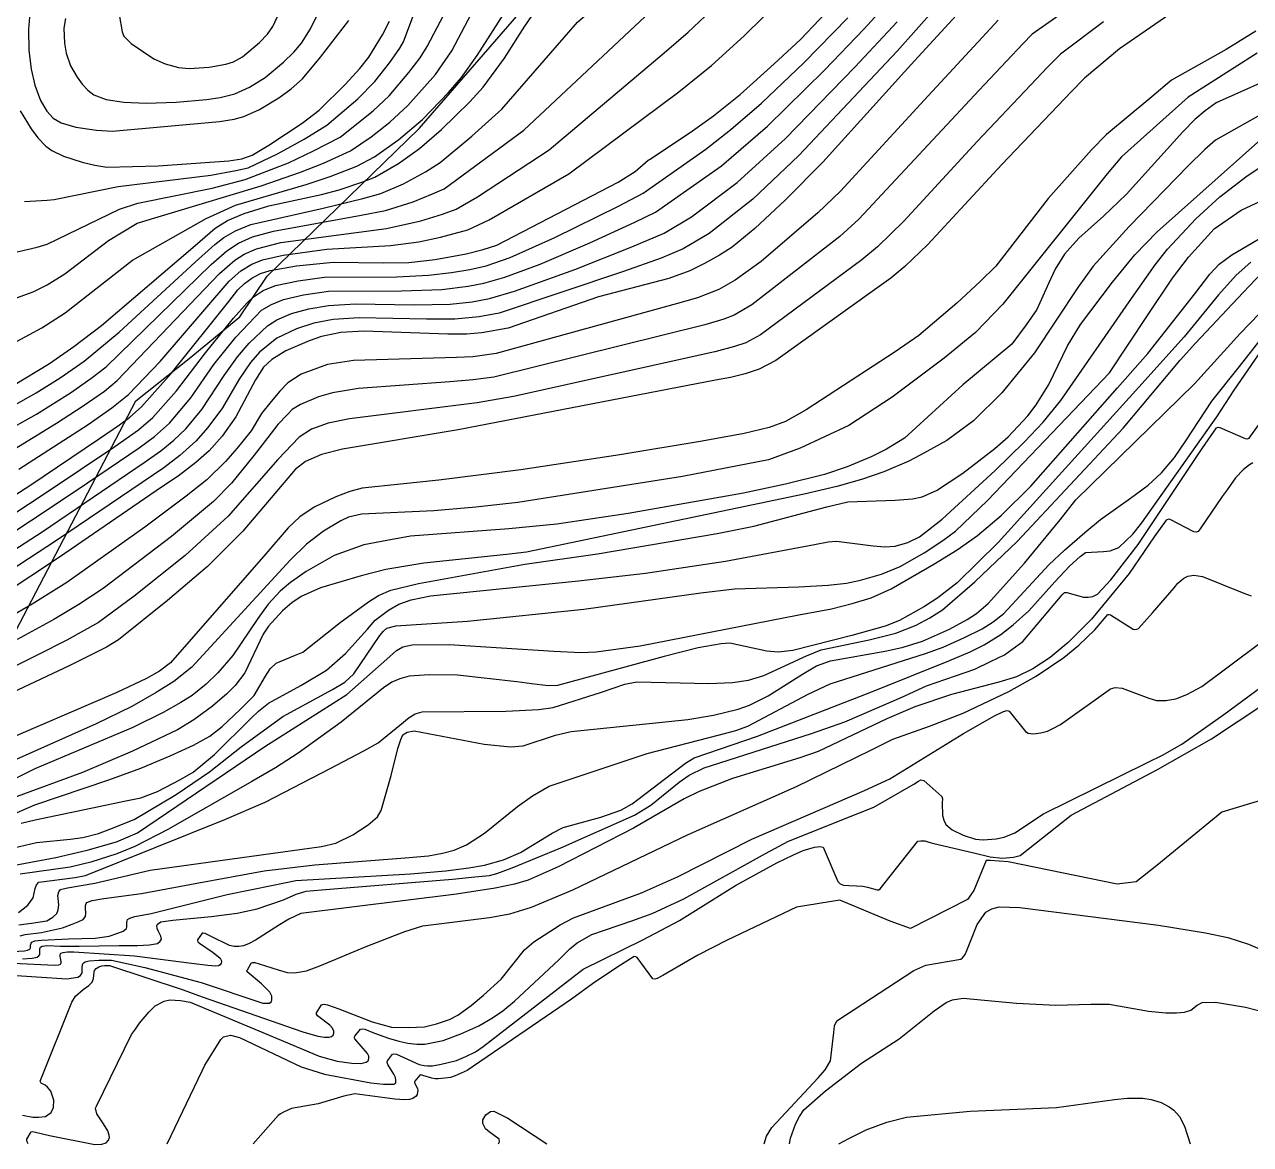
# Model space of a CAD drawing. Header units: metres. Extents: x -2219 to 517, y -3078 to 398.
# Drawn here: x 193.8 to 324.3, y -37.5 to 81.6 of the extents above; entities that cross this region are included whole.
import ezdxf

# ---------------------------------------------------------------- set-up
doc = ezdxf.new("R2010")
doc.units = ezdxf.units.M
for name, color, linetype in [('TERRAIN_BOUNDARY', 6, 'Continuous'), ('TERRAIN_CONTOUR_1M', 3, 'Continuous'), ('TERRAIN_CONTOUR_5M_SUPPLEMENT', 4, 'Continuous')]:
    doc.layers.add(name, color=color, linetype=linetype)

msp = doc.modelspace()

# ---------------------------------------------------------------- linework, layer by layer
at = {"layer": 'TERRAIN_BOUNDARY'}
msp.add_polyline3d([(112.28, 23.67, 0), (133.05, 16.78, 0), (150.42, 10.9, 0), (154.21, 9.67, 0), (169.69, 4.63, 0), (183.91, 0, 0), (205.66, 41.58, 0), (211.33, 46.09, 0), (216.72, 50.53, 0), (219.61, 54.87, 0), (235.8, 70.55, 0), (247.35, 83.84, 0), (258.74, 92.44, 0), (265.2, 98.58, 0), (270.78, 103.89, 0), (276.31, 106.03, 0), (305.81, 119.78, 0), (317.61, 124.87, 0), (410.39, 128.64, 0)], dxfattribs=at)
at = {"layer": 'TERRAIN_CONTOUR_1M'}
for points in [[(191.22, 40.28, 59), (195.02, 42.44, 59), (197.6, 44.05, 59), (200.16, 45.81, 59), (203.87, 48.9, 59), (211.96, 56.33, 59), (214.05, 58.21, 59), (215.01, 58.97, 59), (216.26, 59.69, 59), (217.87, 60.36, 59), (225.59, 62.1, 59), (229.8, 63.11, 59), (231.71, 63.66, 59), (234.13, 64.69, 59), (236.47, 65.94, 59), (238.01, 66.94, 59), (241.4, 69.76, 59), (244.6, 72.63, 59), (252.65, 81.88, 59), (257.27, 85.93, 59), (259.8, 88.25, 59), (264.58, 93.36, 59), (268.92, 98.14, 59), (274.23, 104.72, 59)], [(325, 89.16, 46), (310.33, 79.04, 46), (306.61, 75.92, 46), (305.22, 74.51, 46), (297.78, 66.74, 46), (289.91, 58.23, 46), (287.48, 55.89, 46), (285.99, 54.63, 46), (284.26, 53.41, 46), (273.73, 45.89, 46), (271.98, 44.95, 46), (270.5, 44.47, 46), (268.93, 44.09, 46), (267.31, 43.79, 46), (239.96, 38.5, 46), (227.63, 36.44, 46), (225.4, 35.87, 46), (223.69, 35.14, 46), (222.61, 34.27, 46), (220.44, 31.75, 46), (217.03, 27.73, 46), (213.26, 23.97, 46), (209.01, 20.34, 46), (203.81, 16.18, 46), (202.53, 15.39, 46), (201.33, 14.77, 46), (198.63, 13.45, 46), (189.94, 9.35, 46)], [(294.75, 87.9, 51), (286.65, 78.8, 51), (276.2, 67.69, 51), (271.3, 63.05, 51), (266.65, 59.39, 51), (263.9, 57.77, 51), (261.55, 56.78, 51), (257.54, 55.35, 51), (244.3, 50.92, 51), (242.18, 50.53, 51), (239.6, 50.28, 51), (236.57, 50.28, 51), (229.41, 50.43, 51), (226.64, 50.26, 51), (224.6, 49.86, 51), (222.73, 49.26, 51), (220.64, 48.24, 51), (218.8, 46.76, 51), (217.84, 45.68, 51), (216.63, 43.9, 51), (214.86, 40.83, 51), (213.32, 38.74, 51), (212.02, 37.29, 51), (210.31, 35.77, 51), (208.61, 34.48, 51), (197.2, 26.73, 51), (190.18, 22.15, 51)], [(193.79, 62.78, 64), (196.21, 62.94, 64), (196.94, 63.01, 64), (203.76, 64.4, 64), (213.61, 65.6, 64), (216.27, 66.08, 64), (217.6, 66.39, 64), (220.71, 67.86, 64), (223.55, 69.44, 64), (225.95, 70.91, 64), (229.26, 73.73, 64), (231.08, 75.56, 64), (232.66, 77.57, 64), (233.75, 79.09, 64), (234.13, 79.77, 64), (236.9, 87.21, 64)], [(189.44, 25.54, 53), (199.41, 32.12, 53), (205.99, 36.58, 53), (207.63, 37.79, 53), (209.21, 39.21, 53), (211.51, 41.91, 53), (213.95, 45.44, 53), (216.3, 48.37, 53), (218.33, 50.52, 53), (219.03, 51.22, 53), (220.08, 51.84, 53), (221.36, 52.37, 53), (223.48, 52.87, 53), (226.14, 53.26, 53), (233.92, 53.3, 53), (238.22, 53.45, 53), (241.02, 53.8, 53), (242.67, 54.11, 53), (244.9, 54.75, 53), (248.67, 56.13, 53), (253.97, 58.39, 53), (258.76, 60.6, 53), (260.95, 61.65, 53), (267.97, 66.59, 53), (272.85, 70.81, 53), (278.92, 76.78, 53), (283.16, 81.15, 53), (286.49, 84.85, 53)], [(192.55, 57.32, 63), (195.14, 57.93, 63), (196.19, 58.27, 63), (203.89, 61.98, 63), (205.87, 62.6, 63), (213.77, 64.22, 63), (217.29, 65.13, 63), (221.88, 66.91, 63), (224.54, 68.17, 63), (227.39, 69.65, 63), (230.89, 72.43, 63), (232.59, 74.05, 63), (234.7, 76.53, 63), (235.9, 78.06, 63), (236.66, 79.3, 63), (239.85, 85.38, 63)], [(192.23, 36.18, 57), (197.19, 39.2, 57), (200.04, 41.05, 57), (202.3, 42.62, 57), (203.67, 43.75, 57), (214.55, 55.13, 57), (216.16, 56.55, 57), (217.18, 57.2, 57), (218.48, 57.77, 57), (221.07, 58.43, 57), (232.32, 59.94, 57), (235.96, 60.73, 57), (238.28, 61.45, 57), (239.72, 61.97, 57), (242, 63.28, 57), (249.61, 68.28, 57), (261.86, 78.62, 57), (264.42, 80.79, 57), (268.04, 84.2, 57)], [(192.93, 52.55, 62), (194.72, 53.2, 62), (196.19, 53.94, 62), (198.09, 55.11, 62), (202.74, 58.65, 62), (205.79, 60.49, 62), (218.97, 64.46, 62), (223.15, 65.9, 62), (225.61, 66.88, 62), (228.48, 68.18, 62), (230.69, 69.69, 62), (232.66, 71.23, 62), (234.58, 73.02, 62), (237.53, 76.31, 62), (239.27, 78.82, 62), (242.38, 84.78, 62)], [(306.93, 84.78, 48), (301.02, 80.58, 48), (300.02, 79.56, 48), (298.28, 77.71, 48), (295.37, 74.62, 48), (282.59, 60.91, 48), (280.55, 59.08, 48), (271.18, 51.79, 48), (269.33, 50.7, 48), (268.21, 50.28, 48), (266.18, 49.66, 48), (243.73, 44.12, 48), (241.54, 43.81, 48), (239.06, 43.61, 48), (229.32, 42.9, 48), (226.58, 42.44, 48), (225.07, 42.01, 48), (223.16, 41.19, 48), (222.29, 40.66, 48), (221.75, 40.12, 48), (220.74, 39.07, 48), (219.68, 37.69, 48), (218.25, 35.8, 48), (215.82, 32.83, 48), (213.91, 30.9, 48), (209.45, 27.16, 48), (202.16, 21.63, 48), (199.59, 19.92, 48), (196.91, 18.34, 48), (193.01, 16.22, 48)], [(193.18, 34.31, 56), (200.57, 39.08, 56), (203.1, 40.83, 56), (204.87, 42.28, 56), (208.22, 45.79, 56), (215.58, 54.31, 56), (216.83, 55.41, 56), (218, 56.13, 56), (219.13, 56.59, 56), (221.33, 57.09, 56), (225.95, 57.73, 56), (232.74, 58.11, 56), (235.77, 58.52, 56), (238.05, 58.99, 56), (240.97, 59.78, 56), (243.23, 60.84, 56), (251.73, 65.75, 56), (263.42, 74.45, 56), (266.91, 77.27, 56), (270.38, 80.41, 56), (274.45, 84.47, 56)], [(198.16, 82.26, 67), (197.98, 81.23, 67), (198.04, 79.63, 67), (198.23, 78.57, 67), (198.7, 77.24, 67), (199.39, 76.01, 67), (199.93, 75.27, 67), (200.52, 74.64, 67), (201.18, 74.15, 67), (202.5, 73.66, 67), (204.37, 73.35, 67), (206.73, 73.25, 67), (209.92, 73.36, 67), (213.16, 73.64, 67), (214.62, 73.84, 67), (216.16, 74.24, 67), (217.75, 74.94, 67), (219.42, 75.98, 67), (221.36, 77.61, 67), (222.46, 78.69, 67), (223.27, 79.65, 67), (224.22, 81.15, 67), (225.61, 83.95, 67)], [(188.75, 27.03, 54), (196.11, 31.84, 54), (203.41, 36.75, 54), (205.92, 38.5, 54), (207.45, 39.82, 54), (209.98, 42.66, 54), (213.05, 46.7, 54), (216.05, 50.39, 54), (217.48, 52.02, 54), (218.12, 52.63, 54), (219.19, 53.32, 54), (220.52, 53.87, 54), (222.92, 54.37, 54), (225.73, 54.73, 54), (233.43, 54.79, 54), (236.8, 54.95, 54), (239.24, 55.23, 54), (241.19, 55.56, 54), (242.92, 55.96, 54), (245.48, 56.84, 54), (250.24, 58.97, 54), (257.01, 62.29, 54), (259.64, 63.67, 54), (266.3, 68.35, 54), (268.96, 70.45, 54), (272.23, 73.27, 54), (276.73, 77.56, 54), (281.42, 82.33, 54)], [(191.27, 38.04, 58), (195.06, 40.17, 58), (198.68, 42.45, 58), (200.85, 43.95, 58), (202.48, 45.22, 58), (213.65, 56.09, 58), (215.32, 57.56, 58), (216.56, 58.37, 58), (218.04, 59.02, 58), (220.28, 59.65, 58), (229.62, 61.35, 58), (232.2, 61.82, 58), (235.17, 62.77, 58), (237.21, 63.6, 58), (238.46, 64.16, 58), (246.92, 70.38, 58), (260.42, 83, 58)], [(193.01, 47.93, 61), (195.65, 49.36, 61), (198.13, 50.95, 61), (205.28, 56.55, 61), (213.12, 61, 61), (216.26, 62.42, 61), (223.78, 64.62, 61), (226.34, 65.44, 61), (229.17, 66.54, 61), (231.04, 67.56, 61), (233.64, 69.38, 61), (236.14, 71.53, 61), (238.93, 74.4, 61), (240.29, 75.98, 61), (241.96, 78.33, 61), (244.82, 82.75, 61)], [(194.36, 82.84, 66), (194.21, 81.12, 66), (194.26, 78.91, 66), (194.49, 76.86, 66), (194.9, 75.17, 66), (195.49, 73.55, 66), (196.16, 72.42, 66), (196.86, 71.65, 66), (197.71, 71.18, 66), (199.25, 70.71, 66), (201.46, 70.39, 66), (203.16, 70.29, 66), (214.55, 71.31, 66), (216.1, 71.54, 66), (217.12, 71.83, 66), (218.8, 72.58, 66), (220.86, 73.83, 66), (222.18, 74.78, 66), (223.37, 75.85, 66), (225.31, 78.15, 66), (228.32, 82.04, 66)], [(203.86, 82.68, 67), (204.19, 80.83, 67), (204.38, 80.38, 67), (205.15, 79.6, 67), (207.55, 77.98, 67), (208.75, 77.44, 67), (210.19, 77.05, 67), (211.32, 76.95, 67), (213.44, 77.07, 67), (215.22, 77.39, 67), (216.03, 77.65, 67), (217.01, 78.18, 67), (218.82, 79.7, 67), (219.65, 80.61, 67), (220.23, 81.42, 67), (220.73, 82.46, 67)], [(308.63, 81.91, 47), (304.05, 78.46, 47), (302.62, 77.04, 47), (300.87, 75.2, 47), (295.17, 69.17, 47), (287.37, 60.69, 47), (284.58, 57.98, 47), (282.89, 56.58, 47), (272.1, 48.62, 47), (270.54, 47.77, 47), (269.35, 47.37, 47), (267.26, 46.82, 47), (245.84, 42.05, 47), (241.98, 41.37, 47), (228.38, 39.68, 47), (226.1, 39.2, 47), (224.32, 38.58, 47), (223.04, 37.73, 47), (220.76, 35.35, 47), (215.47, 29.31, 47), (210.88, 25.15, 47), (205.46, 20.8, 47), (201.68, 18.01, 47), (198.3, 16.15, 47), (195.21, 14.58, 47), (183.91, 8.93, 47)], [(189.5, 23.67, 52), (195.67, 27.66, 52), (206.54, 35.02, 52), (208.32, 36.26, 52), (209.69, 37.4, 52), (210.97, 38.63, 52), (212.67, 40.67, 52), (215.03, 44.3, 52), (216.45, 46.27, 52), (217.7, 47.74, 52), (219.66, 49.57, 52), (220.66, 50.21, 52), (222.19, 50.87, 52), (224.04, 51.37, 52), (226.16, 51.73, 52), (229.01, 51.9, 52), (235.27, 51.8, 52), (239.09, 51.87, 52), (241.42, 52.14, 52), (243.27, 52.47, 52), (245.92, 53.26, 52), (252.37, 55.55, 52), (258.41, 57.97, 52), (261.86, 59.44, 52), (264.77, 61.18, 52), (269.64, 64.82, 52), (274.76, 69.48, 52), (282.14, 77.07, 52), (286.66, 81.89, 52)], [(324.82, 80.92, 44), (321.66, 78.97, 44), (315.85, 75.71, 44), (313.76, 73.94, 44), (308.94, 69.91, 44), (307.33, 68.28, 44), (302.74, 63.13, 44), (297.15, 55.92, 44), (295.48, 54.27, 44), (293, 51.97, 44), (288.98, 48.55, 44), (286.44, 46.8, 44), (276.96, 40.64, 44), (274.78, 39.4, 44), (273.05, 38.74, 44), (270.36, 38.1, 44), (265.9, 37.3, 44), (257.14, 35.84, 44), (246.61, 34.26, 44), (237.89, 33.14, 44), (229.74, 32.31, 44), (228.42, 31.94, 44), (226.91, 31.37, 44), (224.61, 30.27, 44), (223.1, 29.27, 44), (221.86, 28.08, 44), (219.46, 25.32, 44), (209.32, 13.73, 44), (208.16, 12.84, 44), (206.79, 12.05, 44), (203.63, 10.57, 44), (190.56, 4.98, 44)], [(297.42, 82.09, 49), (295.69, 80.23, 49), (289.94, 74.03, 49), (280.63, 63.9, 49), (278.2, 61.58, 49), (272.18, 56.41, 49), (269.43, 54.42, 49), (267.67, 53.42, 49), (265.41, 52.55, 49), (263.29, 51.95, 49), (243.98, 46.64, 49), (241.52, 46.28, 49), (239.78, 46.21, 49), (228.8, 45.89, 49), (226.05, 45.44, 49), (223.22, 44.43, 49), (221.82, 43.52, 49), (220.97, 42.61, 49), (220.05, 41.51, 49), (219.01, 40.23, 49), (217.93, 38.41, 49), (216.44, 36.54, 49), (215.2, 35.15, 49), (213.19, 33.18, 49), (211.01, 31.45, 49), (206.61, 28.14, 49), (198.3, 22.27, 49), (194.62, 19.98, 49), (190.85, 17.79, 49)], [(324.95, 78.57, 43), (317.64, 73.91, 43), (310.53, 67.53, 43), (309.02, 65.74, 43), (297.89, 51.89, 43), (295, 48.87, 43), (291.67, 46.12, 43), (286.12, 41.99, 43), (281.51, 38.98, 43), (276.34, 36.54, 43), (272.95, 35.32, 43), (263.83, 33.53, 43), (246.3, 30.78, 43), (241.84, 30.29, 43), (237.35, 29.89, 43), (229.66, 29.52, 43), (228.28, 29.22, 43), (227.44, 28.82, 43), (225.63, 27.74, 43), (223.81, 26.36, 43), (222.08, 24.63, 43), (211.61, 13.26, 43), (209.7, 11.73, 43), (207.79, 10.56, 43), (205.2, 9.08, 43), (201.41, 7.23, 43), (191.64, 2.89, 43)], [(328.22, 76.7, 42), (320.61, 73.3, 42), (319.43, 72.45, 42), (318.33, 71.53, 42), (317.07, 70.21, 42), (311.07, 63.58, 42), (308.61, 61.22, 42), (305.99, 58.89, 42), (304.48, 57.2, 42), (303.48, 55.61, 42), (302.81, 54.13, 42), (301.51, 51.31, 42), (300.38, 49.68, 42), (298.85, 47.63, 42), (293.66, 43.29, 42), (287.44, 37.63, 42), (285.52, 36.46, 42), (283.88, 35.64, 42), (281.34, 34.56, 42), (278.91, 33.77, 42), (274.79, 32.71, 42), (270.29, 31.77, 42), (258.03, 29.59, 42), (250.46, 28.46, 42), (245.32, 27.97, 42), (234.86, 27.18, 42), (232.35, 26.72, 42), (229.91, 26.28, 42), (226.74, 25.14, 42), (223.76, 23.44, 42), (222.09, 22.25, 42), (221, 21.33, 42), (219.73, 19.95, 42), (218.63, 18.43, 42), (215.96, 14.52, 42), (214.37, 12.66, 42), (213.12, 11.46, 42), (211.62, 10.24, 42), (210.42, 9.49, 42), (208.54, 8.45, 42), (205.32, 6.86, 42), (194.91, 2.45, 42), (190.34, 0.23, 42)], [(326.69, 72.78, 41), (320.52, 69.31, 41), (319.38, 68.33, 41), (317.64, 66.59, 41), (311.35, 60.13, 41), (307.53, 55.91, 41), (305.88, 53.65, 41), (301.26, 46.69, 41), (297.78, 42.46, 41), (294.77, 39.45, 41), (291.95, 37.39, 41), (289.11, 35.81, 41), (287.89, 35.17, 41), (285.25, 34.05, 41), (282.85, 33.24, 41), (280.24, 32.49, 41), (276.76, 31.66, 41), (247.2, 25.48, 41), (245.08, 25.25, 41), (236.28, 24.34, 41), (232.25, 23.66, 41), (229.63, 22.98, 41), (225.31, 21.71, 41), (223.24, 20.78, 41), (222.24, 20.11, 41), (221.26, 19.27, 41), (219.76, 17.63, 41), (219.21, 16.77, 41), (217.23, 12.67, 41), (216.22, 11.31, 41), (215.34, 10.42, 41), (213.79, 9.13, 41), (211.83, 7.66, 41), (210.08, 6.59, 41), (205.28, 4.31, 41), (199.97, 2.06, 41), (192.61, -0.65, 41)], [(193.45, -3.34, 39), (194.93, -2.98, 39), (204.58, -0.97, 39), (206.18, -0.62, 39), (207.96, 0.02, 39), (210.34, 1.26, 39), (211.76, 2.1, 39), (214.03, 3.97, 39), (217.89, 7.79, 39), (218.7, 8.59, 39), (219.75, 9.43, 39), (223.21, 11.31, 39), (225.94, 12.94, 39), (227.95, 14.71, 39), (230.3, 17.29, 39), (231.12, 18.26, 39), (232.52, 19.34, 39), (233.63, 19.95, 39), (234.93, 20.42, 39), (237.01, 20.86, 39), (252.75, 22.45, 39), (259.89, 23.27, 39), (268.4, 24.55, 39), (277.86, 26.32, 39), (279.32, 26.58, 39), (280.2, 26.66, 39), (284.09, 26.17, 39), (285.33, 26.05, 39), (286.45, 26.15, 39), (287.79, 26.54, 39), (289.05, 27.14, 39), (291.45, 29.01, 39), (297.07, 34.19, 39), (300.16, 37.2, 39), (302.2, 39.34, 39), (304.07, 41.61, 39), (311.36, 52.14, 39), (314.12, 56.06, 39), (315.41, 57.72, 39), (318.45, 60.96, 39), (321, 63.29, 39), (323.89, 65.53, 39), (328.2, 68.35, 39)], [(192.06, -6.1, 38), (195.09, -5.4, 38), (198.64, -5.05, 38), (199.99, -4.87, 38), (201.68, -4.43, 38), (202.88, -3.98, 38), (205.48, -2.93, 38), (209.95, -0.29, 38), (213.47, 2.13, 38), (216.86, 4.8, 38), (221.3, 8.01, 38), (226.57, 10.88, 38), (227.9, 11.67, 38), (228.84, 12.57, 38), (231.59, 16.63, 38), (231.98, 17.1, 38), (232.36, 17.4, 38), (233.3, 17.67, 38), (240.93, 18.15, 38), (253.32, 19.42, 38), (265.76, 21.18, 38), (269.36, 21.59, 38), (276.2, 21.8, 38), (279.33, 21.98, 38), (281.28, 22.2, 38), (282.77, 22.5, 38), (284.99, 23.15, 38), (286.99, 23.97, 38), (289.52, 25.44, 38), (291.5, 26.73, 38), (292.87, 27.73, 38), (296.26, 30.99, 38), (309.25, 44.56, 38), (313.3, 50.66, 38), (315.95, 54.65, 38), (317.65, 56.86, 38), (320.38, 59.88, 38), (323.26, 61.88, 38), (326.44, 63.35, 38)], [(191.23, -8.07, 37), (197.14, -6.97, 37), (200.48, -6.21, 37), (203.57, -5.33, 37), (205.83, -4.37, 37), (219.37, 4.81, 37), (228.09, 10.37, 37), (232.34, 14.12, 37), (233.37, 15.04, 37), (234.04, 15.44, 37), (235.05, 15.65, 37), (239, 15.69, 37), (250.12, 14.97, 37), (252.99, 14.83, 37), (254.63, 14.89, 37), (259.32, 15.54, 37), (276.2, 18.82, 37), (279.68, 19.46, 37), (281.87, 20.02, 37), (283.88, 20.64, 37), (286.02, 21.58, 37), (290.57, 24.2, 37), (293.03, 25.75, 37), (295.21, 27.27, 37), (297.72, 29.38, 37), (300.88, 32.52, 37), (310.1, 42.97, 37), (313.33, 46.64, 37), (318.32, 52.99, 37), (319.92, 55.08, 37), (320.93, 56.14, 37), (322.27, 57.13, 37), (329.81, 61.54, 37)], [(324.29, 56.34, 36), (322.74, 54.95, 36), (320.84, 52.88, 36), (317.2, 48.4, 36), (312.39, 43.03, 36), (297.39, 26.54, 36), (293.05, 22.23, 36), (290.97, 20.62, 36), (289.56, 19.73, 36), (286.89, 18.24, 36), (285.37, 17.63, 36), (281.82, 16.64, 36), (275.56, 15.05, 36), (273.99, 14.85, 36), (272.78, 14.95, 36), (271.29, 15.27, 36), (268.85, 15.82, 36), (267.93, 15.76, 36), (265.48, 15.31, 36), (261.86, 14.38, 36), (250.53, 11.32, 36), (249.53, 11.29, 36), (247.77, 11.48, 36), (246.18, 11.7, 36), (239.88, 12.4, 36), (236.84, 12.46, 36), (234.73, 12.29, 36), (233.75, 12.03, 36), (232.88, 11.65, 36), (231.98, 11.05, 36), (227.51, 7.4, 36), (222.93, 4.13, 36), (220.5, 2.56, 36), (218, 1.11, 36), (209.13, -3.98, 36), (205.55, -5.82, 36), (203.62, -6.59, 36), (200.87, -7.49, 36), (198.65, -8.03, 36), (193.32, -8.77, 36)], [(193.2, -14.14, 34), (194.54, -13.98, 34), (196.16, -13.73, 34), (196.8, -13.34, 34), (197.24, -12.95, 34), (197.39, -12.55, 34), (197.44, -12.01, 34), (197.34, -11.03, 34), (197.44, -10.64, 34), (197.64, -10.39, 34), (198.37, -10.2, 34), (201.27, -9.7, 34), (207.17, -8.33, 34), (225.4, -5.8, 34), (226.94, -5.45, 34), (228.75, -4.56, 34), (230.36, -3.51, 34), (231.36, -2.65, 34), (231.74, -2, 34), (232.81, 1.74, 34), (233.51, 4.62, 34), (233.83, 5.58, 34), (234.07, 6.06, 34), (234.52, 6.35, 34), (235.27, 6.48, 34), (242.7, 5.06, 34), (245.52, 4.79, 34), (246.85, 4.89, 34), (250.31, 6.03, 34), (251.97, 6.43, 34), (261.31, 7.37, 34), (264.37, 7.7, 34), (267.11, 8.15, 34), (269.73, 8.78, 34), (270.94, 9.22, 34), (272.94, 10.2, 34), (276.6, 12.53, 34), (278.06, 13.4, 34), (279.57, 13.95, 34), (285.57, 15, 34), (287.3, 15.38, 34), (289.34, 16.03, 34), (292.21, 17.29, 34), (294.11, 18.34, 34), (295.09, 18.98, 34), (296.33, 20.03, 34), (300.22, 24.31, 34), (304, 28.95, 34), (305.66, 31.07, 34), (318.31, 43.39, 34), (323.17, 48.75, 34), (328.19, 53.96, 34)], [(193.34, -15.3, 33), (193.87, -15.17, 33), (195.59, -14.96, 33), (197.84, -14.48, 33), (198.86, -14.08, 33), (199.59, -13.81, 33), (200.05, -13.59, 33), (200.29, -13.25, 33), (200.31, -12.9, 33), (200.29, -12.36, 33), (200.29, -12.09, 33), (200.34, -11.88, 33), (200.42, -11.77, 33), (200.99, -11.56, 33), (202.25, -11.34, 33), (206.25, -10.83, 33), (211.97, -9.74, 33), (219.31, -8.4, 33), (224.68, -7.78, 33), (234.29, -7.03, 33), (236.77, -6.79, 33), (238.29, -6.52, 33), (239.51, -6.19, 33), (240.82, -5.64, 33), (242.76, -4.39, 33), (246.24, -1.57, 33), (247.85, -0.43, 33), (249.63, 0.62, 33), (260.06, 4.07, 33), (267.61, 6.02, 33), (269.48, 6.51, 33), (270.77, 6.98, 33), (277.2, 10.39, 33), (279.52, 11.5, 33), (289.69, 14.71, 33), (291.55, 15.39, 33), (293.81, 16.4, 33), (295.69, 17.35, 33), (296.88, 18.08, 33), (298, 18.98, 33), (302.81, 24.13, 33), (304.46, 25.72, 33), (306.62, 27.59, 33), (308.28, 28.96, 33), (311.48, 31.23, 33), (313.35, 32.63, 33), (314.78, 33.92, 33), (316.17, 35.58, 33), (317.38, 37.32, 33), (320.15, 41.57, 33), (322.95, 45.08, 33), (330.5, 54.68, 33)], [(192.52, -16.99, 32), (193.81, -16.92, 32), (194.13, -16.85, 32), (194.37, -16.72, 32), (194.42, -16.61, 32), (194.43, -16.47, 32), (194.43, -16.31, 32), (194.46, -16.19, 32), (194.49, -16.11, 32), (194.57, -16, 32), (194.9, -15.84, 32), (195.61, -15.79, 32), (198.48, -15.62, 32), (201.3, -15.55, 32), (202.82, -15.34, 32), (203.61, -15.08, 32), (204.3, -14.83, 32), (204.64, -14.55, 32), (204.7, -14.4, 32), (204.7, -14.14, 32), (204.7, -13.89, 32), (204.72, -13.72, 32), (204.77, -13.57, 32), (205, -13.42, 32), (205.54, -13.25, 32), (207.29, -12.95, 32), (215.36, -10.92, 32), (220.26, -9.94, 32), (222.67, -9.44, 32), (234.88, -8.73, 32), (238.64, -8.41, 32), (241.09, -8.1, 32), (242.74, -7.8, 32), (244.75, -7.23, 32), (246.58, -6.46, 32), (249.96, -4.39, 32), (251.11, -3.81, 32), (255.11, -2.71, 32), (257.26, -1.96, 32), (258.45, -1.29, 32), (264.14, 3.06, 32), (265.04, 3.63, 32), (271.81, 5.92, 32), (284.03, 10.68, 32), (292.16, 13.94, 32), (294.41, 14.89, 32), (295.93, 15.65, 32), (297.68, 16.75, 32), (299.01, 17.75, 32), (300.67, 19.24, 32), (303.42, 22.35, 32), (305, 24, 32), (306.12, 25.04, 32), (306.71, 25.45, 32), (308.62, 25.57, 32), (309.31, 25.64, 32), (310.24, 26, 32), (311.72, 27.4, 32), (312.69, 28.6, 32), (320.66, 39.88, 32), (322.53, 42.71, 32), (325.82, 47.53, 32)], [(193.6, -17.76, 31), (194.62, -17.7, 31), (195.14, -17.59, 31), (195.31, -17.46, 31), (195.41, -17.29, 31), (195.41, -17.01, 31), (195.41, -16.71, 31), (195.51, -16.54, 31), (195.68, -16.43, 31), (196.23, -16.33, 31), (197.63, -16.4, 31), (199.62, -16.4, 31), (203.86, -16.33, 31), (205.83, -16.33, 31), (207.1, -16.26, 31), (207.95, -16.12, 31), (208.22, -15.89, 31), (208.36, -15.68, 31), (208.32, -15.37, 31), (208.05, -14.86, 31), (207.92, -14.52, 31), (207.88, -14.25, 31), (207.95, -14.08, 31), (208.29, -13.84, 31), (209.59, -13.64, 31), (213.65, -13.26, 31), (216.41, -12.92, 31), (218.56, -12.44, 31), (221.34, -11.48, 31), (222.71, -10.87, 31), (223.76, -10.56, 31), (225.4, -10.42, 31), (239.35, -9.3, 31), (241.71, -9.03, 31), (243.28, -8.89, 31), (244.06, -8.69, 31), (245.68, -8.07, 31), (250.87, -5.95, 31), (258.69, -2.47, 31), (260.44, -1.41, 31), (263.46, 1.02, 31), (264.54, 1.78, 31), (266.13, 2.56, 31), (277.53, 6.19, 31), (281.08, 7.45, 31), (287.07, 10.03, 31), (289.79, 11.29, 31), (294.91, 13.05, 31), (296.6, 13.88, 31), (298.07, 14.56, 31), (300.03, 15.99, 31), (304.2, 20.95, 31), (304.45, 21.2, 31), (304.73, 21.21, 31), (306.5, 20.7, 31), (306.99, 20.69, 31), (307.47, 20.79, 31), (307.96, 21.03, 31), (309.41, 22.56, 31), (312.32, 26.31, 31), (319.11, 36.51, 31), (320.64, 38.72, 31), (320.8, 38.79, 31), (321.01, 38.77, 31), (323.68, 37.58, 31), (323.92, 37.54, 31), (324.11, 37.63, 31), (327.28, 42.02, 31)], [(193.6, -34.41, 28), (194.69, -34.6, 28), (195.29, -34.62, 28), (196.03, -34.55, 28), (196.63, -34.1, 28), (196.89, -33.58, 28), (196.92, -32.8, 28), (196.59, -31.84, 28), (196.24, -31.41, 28), (195.98, -31.21, 28), (195.57, -30.98, 28), (195.47, -30.78, 28), (198.85, -22.38, 28), (199.23, -21.75, 28), (200.03, -21.03, 28), (200.63, -20.61, 28), (200.99, -20.25, 28), (201.14, -19.87, 28), (201.18, -19.53, 28), (201.2, -19.19, 28), (201.24, -19.02, 28), (201.43, -18.8, 28), (201.69, -18.61, 28), (202.01, -18.51, 28), (202.31, -18.47, 28), (202.83, -18.49, 28), (210.69, -21.07, 28), (212.7, -21.8, 28), (223.43, -25.54, 28), (225.02, -25.98, 28), (225.71, -26.1, 28), (226.2, -26.1, 28), (226.45, -26.04, 28), (226.63, -25.89, 28), (226.7, -25.68, 28), (226.7, -25.44, 28), (226.57, -25.14, 28), (226.27, -24.82, 28), (224.99, -23.81, 28), (224.87, -23.64, 28), (224.87, -23.52, 28), (225.4, -22.67, 28), (225.5, -22.62, 28), (225.69, -22.59, 28), (226.03, -22.64, 28), (227.26, -23.08, 28), (230.79, -24.48, 28), (232.85, -25.03, 28), (234.67, -25.07, 28), (236.37, -24.99, 28), (237.64, -24.67, 28), (239.03, -24.2, 28), (239.9, -23.77, 28), (241.32, -22.74, 28), (242.63, -21.63, 28), (244.53, -19.93, 28), (247, -16.82, 28), (247.99, -15.97, 28), (250.81, -14.16, 28), (252.23, -13.4, 28), (259.44, -10.74, 28), (263.29, -9.04, 28), (271.21, -5.04, 28), (283.18, 0.16, 28), (285.89, 1.39, 28), (293.7, 6.22, 28), (297, 8.07, 28), (297.97, 8.53, 28), (298.37, 8.66, 28), (298.56, 8.59, 28), (300.3, 6.42, 28), (300.61, 6.25, 28), (301.1, 6.18, 28), (301.45, 6.2, 28), (301.93, 6.29, 28), (302.64, 6.47, 28), (303.14, 6.69, 28), (304.04, 7.17, 28), (309.37, 10.95, 28), (309.84, 11.1, 28), (310.61, 11.04, 28), (313.43, 9.98, 28), (314.27, 9.73, 28), (315.23, 9.7, 28), (316.3, 9.91, 28), (317.49, 10.35, 28), (319.08, 11.21, 28), (343.61, 29.55, 28)], [(190.73, -19.38, 29), (198.3, -19.9, 29), (199.48, -19.73, 29), (199.74, -19.55, 29), (199.92, -19.25, 29), (199.92, -18.77, 29), (199.96, -18.38, 29), (200.05, -18.24, 29), (200.26, -18.07, 29), (200.66, -17.98, 29), (201.71, -17.9, 29), (202.49, -17.9, 29), (203.06, -17.9, 29), (206.6, -18.68, 29), (212.58, -20.29, 29), (219.17, -22.48, 29), (219.87, -22.48, 29), (220.09, -22.3, 29), (220.13, -22.13, 29), (220.13, -21.73, 29), (219.91, -21.3, 29), (219.01, -20.42, 29), (217.48, -19.15, 29), (217.46, -19.02, 29), (217.52, -18.93, 29), (217.93, -18.23, 29), (218.07, -18.16, 29), (218.31, -18.16, 29), (218.75, -18.28, 29), (220.79, -18.94, 29), (221.75, -19.2, 29), (222.53, -19.25, 29), (223.8, -19.03, 29), (225.24, -18.51, 29), (230.17, -16.45, 29), (234.27, -14.87, 29), (236.18, -14.27, 29), (243.27, -13.38, 29), (245.43, -12.97, 29), (247.73, -12.28, 29), (252.15, -10.41, 29), (264.36, -4.57, 29), (275.94, 0.56, 29), (283.84, 4.42, 29), (286.2, 5.59, 29), (290.11, 6.97, 29), (293.68, 8.37, 29), (298.54, 10.68, 29), (301.45, 12.32, 29), (304.38, 14.28, 29), (305.98, 15.61, 29), (307.68, 17.23, 29), (309.09, 18.87, 29), (309.21, 18.88, 29), (309.37, 18.84, 29), (311.78, 17.32, 29), (311.95, 17.27, 29), (312.16, 17.29, 29), (312.35, 17.38, 29), (313.84, 19.03, 29), (316.13, 21.71, 29), (316.53, 22.18, 29), (317.16, 22.72, 29), (317.6, 22.93, 29), (318.24, 23.04, 29), (319.16, 22.92, 29), (323.55, 21.12, 29), (324.33, 20.85, 29)], [(194.18, -37.43, 27), (194.09, -37.24, 27), (194.03, -37.05, 27), (194.04, -36.96, 27), (194.52, -36.18, 27), (194.67, -36.14, 27), (194.95, -36.21, 27), (196.46, -36.55, 27), (201.27, -37.51, 27), (202.02, -37.49, 27), (202.5, -37.32, 27), (202.73, -37.05, 27), (202.83, -36.78, 27), (202.81, -36.51, 27), (202.66, -36.07, 27), (202.19, -35.3, 27), (201.5, -34.24, 27), (201.36, -33.64, 27), (201.44, -33.44, 27), (205.17, -25.8, 27), (205.59, -25.26, 27), (206.04, -24.59, 27), (207.01, -23.44, 27), (207.7, -22.77, 27), (208.65, -22.27, 27), (209.26, -22.12, 27), (210.39, -22.18, 27), (211.41, -22.39, 27), (220.69, -26.23, 27), (225.16, -28.1, 27), (227.05, -28.64, 27), (228.63, -28.87, 27), (229.6, -28.89, 27), (230.14, -28.76, 27), (230.36, -28.61, 27), (230.44, -28.38, 27), (230.44, -28.13, 27), (230.31, -27.84, 27), (228.93, -26.28, 27), (228.89, -26.12, 27), (228.93, -25.98, 27), (229.54, -25.25, 27), (229.71, -25.21, 27), (230.01, -25.26, 27), (231.04, -25.66, 27), (232.52, -26.21, 27), (233.63, -26.53, 27), (234.58, -26.74, 27), (235.53, -26.83, 27), (236.39, -26.83, 27), (238.34, -26.46, 27), (240.21, -25.73, 27), (242.13, -24.88, 27), (243.6, -24.03, 27), (244.68, -23.3, 27), (245.92, -22.28, 27), (250.64, -17.86, 27), (251.81, -16.7, 27), (252.59, -16.05, 27), (254.16, -15.19, 27), (258.41, -13.72, 27), (260.59, -12.93, 27), (263.97, -11.39, 27), (272.63, -6.56, 27), (275.11, -5.23, 27), (282.64, -2.23, 27), (284.19, -1.64, 27), (288.43, 0.82, 27), (288.94, 1.13, 27), (289.18, 1.26, 27), (289.5, 1.22, 27), (291.42, -0.5, 27), (291.49, -0.75, 27), (291.46, -1.16, 27), (291.48, -2.5, 27), (291.61, -3.03, 27), (291.82, -3.49, 27), (292.52, -4.03, 27), (293.67, -4.6, 27), (295.01, -5.02, 27), (295.82, -5.12, 27), (297.2, -5, 27), (298.05, -4.81, 27), (299.17, -4.36, 27), (302.24, -2.34, 27), (313.28, 3.11, 27), (314.91, 3.9, 27), (316.94, 5.08, 27), (321.42, 8.21, 27), (326.66, 12.1, 27)], [(208.96, -37.43, 26), (212.71, -29.66, 26), (213, -29.08, 26), (214.24, -27.09, 26), (214.7, -26.36, 26), (214.98, -26.07, 26), (215.71, -25.9, 26), (216.68, -26.13, 26), (223.24, -29.24, 26), (225.73, -30.03, 26), (230.65, -30.94, 26), (231.98, -31.08, 26), (232.69, -31.11, 26), (233.12, -31.1, 26), (233.22, -31.04, 26), (233.3, -30.94, 26), (233.32, -30.72, 26), (233.26, -30.4, 26), (233.1, -30.02, 26), (232.46, -29.01, 26), (232.39, -28.8, 26), (232.41, -28.63, 26), (232.96, -27.91, 26), (233.11, -27.86, 26), (233.39, -27.91, 26), (234.16, -28.26, 26), (235.81, -28.99, 26), (236.32, -29.1, 26), (236.69, -29.14, 26), (237.22, -29.16, 26), (238.13, -28.96, 26), (239.76, -28.57, 26), (240.76, -28.15, 26), (241.78, -27.65, 26), (242.6, -27.08, 26), (252.16, -19.7, 26), (253.23, -18.86, 26), (259.61, -15.74, 26), (263.51, -13.68, 26), (269.47, -9.98, 26), (273.86, -7.56, 26), (275.62, -6.69, 26), (276.67, -6.24, 26), (277.85, -5.89, 26), (278.43, -5.8, 26), (278.78, -5.89, 26), (280.36, -9.55, 26), (280.58, -9.78, 26), (280.93, -9.91, 26), (281.52, -9.96, 26), (282.34, -10.01, 26), (283.02, -10.05, 26), (283.51, -10.14, 26), (284.54, -10.44, 26), (284.69, -10.41, 26), (284.85, -10.32, 26), (288.85, -5.23, 26), (289.16, -5.21, 26), (289.59, -5.22, 26), (290.03, -5.36, 26), (290.55, -5.48, 26), (294.82, -6.49, 26), (296.57, -6.91, 26), (297.87, -7.07, 26), (299.04, -6.96, 26), (299.73, -6.78, 26), (303.65, -3.67, 26), (305.17, -2.49, 26), (314.36, 2.38, 26), (320.12, 5.63, 26), (325.78, 9.38, 26)], [(272.49, -37.43, 24), (272.74, -36.61, 24), (273.32, -35.69, 24), (278.26, -30.41, 24), (278.99, -29.56, 24), (279.56, -28.61, 24), (279.93, -25.6, 24), (280, -24.9, 24), (280.23, -24.35, 24), (288.43, -18.99, 24), (289.71, -18.42, 24), (293.45, -17.8, 24), (293.62, -17.64, 24), (293.88, -17.3, 24), (294.07, -16.87, 24), (294.5, -15.83, 24), (295.16, -14.11, 24), (296.08, -12.81, 24), (296.74, -12.43, 24), (297.5, -12.22, 24), (299.7, -12.32, 24), (314.46, -14.17, 24), (319.46, -15, 24), (321.85, -15.5, 24), (324.03, -16.2, 24), (326.02, -17.04, 24)], [(275.19, -37.43, 23), (275.32, -36.84, 23), (275.85, -35.34, 23), (276.28, -34.52, 23), (276.74, -33.83, 23), (279.04, -31.8, 23), (282.85, -28.85, 23), (286.88, -26.29, 23), (290.58, -23.28, 23), (291.89, -22.4, 23), (292.54, -22.13, 23), (293.68, -21.95, 23), (299.35, -22.47, 23), (303.54, -22.68, 23), (307.28, -22.58, 23), (309.21, -22.57, 23), (313.42, -23.34, 23), (315.23, -23.5, 23), (316.4, -23.5, 23), (317.22, -23.43, 23), (317.91, -23.23, 23), (318.59, -22.69, 23), (319.11, -22.4, 23), (320.55, -22.38, 23), (323.71, -22.91, 23), (325.94, -23.46, 23)], [(280.45, -37.43, 22), (281.51, -36.86, 22), (283.36, -35.95, 22), (285.55, -35.14, 22), (287.66, -34.61, 22), (294.42, -33.95, 22), (303.6, -33.56, 22), (309.77, -32.74, 22), (311.18, -32.57, 22), (312.79, -32.6, 22), (313.7, -32.72, 22), (314.74, -33.03, 22), (315.6, -33.49, 22), (316.09, -33.87, 22), (316.69, -34.53, 22), (317.23, -35.58, 22), (317.85, -37.43, 22)], [(244.24, -37.43, 24), (244.35, -37.22, 24), (244.31, -36.94, 24), (243.24, -36.18, 24), (242.84, -35.85, 24), (242.57, -35.28, 24), (242.58, -34.88, 24), (242.9, -34.35, 24), (243.39, -34.02, 24), (243.74, -33.97, 24), (245.23, -34.72, 24), (249.38, -37.43, 24)]]:
    msp.add_polyline3d(points, dxfattribs=at)
at = {"layer": 'TERRAIN_CONTOUR_5M_SUPPLEMENT'}
for points in [[(187.46, 28.14, 55), (194.38, 32.6, 55), (201.78, 37.57, 55), (203.91, 39.04, 55), (205.02, 39.85, 55), (206.24, 40.95, 55), (209.42, 44.49, 55), (215.54, 52.17, 55), (216.5, 53.39, 55), (217.2, 54.07, 55), (218, 54.65, 55), (218.92, 55.12, 55), (219.93, 55.47, 55), (222.74, 55.94, 55), (226.65, 56.34, 55), (232.01, 56.27, 55), (234.7, 56.32, 55), (237.48, 56.63, 55), (240.79, 57.22, 55), (242.62, 57.68, 55), (244.05, 58.14, 55), (256.97, 64.84, 55), (258.78, 65.98, 55), (260.17, 67.19, 55), (260.31, 67.27, 55), (264.63, 70.12, 55), (267.13, 71.92, 55), (269.94, 74.19, 55), (273.55, 77.39, 55), (276.4, 80.08, 55), (280.32, 84.18, 55)], [(192.6, 43.23, 60), (196.44, 45.58, 60), (199.03, 47.36, 60), (201.99, 49.61, 60), (211.95, 58.11, 60), (214.1, 59.97, 60), (215.38, 60.77, 60), (217.16, 61.53, 60), (219.81, 62.34, 60), (225.41, 63.55, 60), (227.28, 64.04, 60), (229.79, 64.87, 60), (231.07, 65.4, 60), (233.6, 66.83, 60), (235.83, 68.44, 60), (238.17, 70.44, 60), (241.18, 73.38, 60), (242.59, 74.96, 60), (244.86, 78.04, 60), (247.02, 81.46, 60), (248.47, 83.51, 60)], [(293.76, 83.48, 50), (288.11, 77.32, 50), (278.75, 66.98, 50), (274.76, 62.97, 50), (271.52, 59.91, 50), (269.09, 57.95, 50), (267.75, 57.09, 50), (266.17, 56.2, 50), (264.58, 55.43, 50), (262.37, 54.62, 50), (254.88, 52.66, 50), (245.27, 49.32, 50), (242.46, 48.84, 50), (240.83, 48.68, 50), (238.83, 48.7, 50), (229.9, 48.99, 50), (227.46, 48.85, 50), (225.4, 48.45, 50), (224.07, 47.98, 50), (221.62, 46.9, 50), (220.1, 46, 50), (219.23, 45.17, 50), (218.36, 43.81, 50), (216.28, 39.89, 50), (214.83, 37.83, 50), (213.44, 36.29, 50), (212.01, 35.03, 50), (210.15, 33.57, 50), (208.37, 32.4, 50), (197.53, 24.96, 50), (191.32, 20.86, 50)], [(193.34, 72.43, 65), (194.52, 70.51, 65), (195.2, 69.58, 65), (196.06, 68.68, 65), (196.71, 68.21, 65), (197.96, 67.61, 65), (199.92, 66.99, 65), (201.27, 66.65, 65), (202.55, 66.44, 65), (208.03, 66.59, 65), (215.53, 67.13, 65), (216.94, 67.35, 65), (218.01, 67.73, 65), (219.79, 68.77, 65), (223.33, 71.14, 65), (225.14, 72.52, 65), (227.97, 75.29, 65), (229.48, 76.95, 65), (230.42, 78.16, 65), (231.89, 80.52, 65), (232.64, 81.98, 65)], [(191.88, -2.7, 40), (194.89, -1.39, 40), (202.76, 1.28, 40), (206.16, 2.51, 40), (209.29, 3.83, 40), (211.79, 4.95, 40), (213.52, 5.91, 40), (214.82, 6.95, 40), (216.75, 8.76, 40), (218.22, 10.24, 40), (219.44, 12.31, 40), (219.94, 13.1, 40), (220.58, 13.68, 40), (222.51, 14.51, 40), (223.41, 14.87, 40), (227.38, 18, 40), (230.41, 20.21, 40), (231.47, 20.89, 40), (232.78, 21.45, 40), (235.71, 22.15, 40), (247.02, 24.2, 40), (254.76, 25.32, 40), (267.5, 27.49, 40), (271.4, 28.25, 40), (279.18, 30.31, 40), (281.42, 30.84, 40), (286.43, 31.03, 40), (288.29, 31.16, 40), (289.32, 31.39, 40), (290.86, 32.04, 40), (293.63, 33.89, 40), (297.05, 36.53, 40), (298.48, 37.75, 40), (300.58, 40.01, 40), (301.46, 41.17, 40), (302.78, 43.32, 40), (304.79, 47.45, 40), (306.17, 49.71, 40), (309.56, 54.23, 40), (311.94, 57.12, 40), (314.31, 59.56, 40), (327.31, 71.11, 40)], [(193.16, -12.84, 35), (194.16, -12.04, 35), (194.71, -11.29, 35), (194.93, -10.27, 35), (195.07, -9.89, 35), (195.33, -9.62, 35), (199.2, -9.1, 35), (200.27, -8.9, 35), (215.13, -2.94, 35), (219.42, -1.1, 35), (226.34, 2.47, 35), (229.92, 4.36, 35), (231.42, 5.23, 35), (233.74, 7.09, 35), (234.73, 7.91, 35), (235.35, 8.31, 35), (236.11, 8.51, 35), (245.02, 8.58, 35), (248.53, 8.76, 35), (250.05, 8.96, 35), (255.21, 10.61, 35), (257.67, 11.45, 35), (258.97, 11.71, 35), (266.62, 11.54, 35), (269.12, 11.62, 35), (270.85, 11.89, 35), (272.46, 12.36, 35), (277, 14.48, 35), (278.56, 15.09, 35), (283.68, 16.17, 35), (286.51, 16.89, 35), (288.68, 17.74, 35), (290.15, 18.52, 35), (291.49, 19.36, 35), (294.94, 22.34, 35), (299.42, 26.62, 35), (310.7, 38.69, 35), (316.76, 45.91, 35), (318.39, 47.74, 35), (323.46, 53.12, 35), (325.49, 55.25, 35)], [(324.5, 34.98, 30), (324.14, 34.8, 30), (323.52, 34.28, 30), (322.65, 33.4, 30), (321.77, 32.11, 30), (321.25, 31.4, 30), (318.89, 27.97, 30), (318.7, 27.71, 30), (318.46, 27.62, 30), (318.23, 27.66, 30), (315.72, 28.97, 30), (315.52, 29.01, 30), (315.27, 28.89, 30), (314, 27.14, 30), (311.35, 23.23, 30), (307.34, 18.37, 30), (304.85, 15.89, 30), (302.95, 14.29, 30), (301.08, 13.09, 30), (299.36, 12.25, 30), (297.48, 11.68, 30), (292.45, 10.37, 30), (288.55, 9.04, 30), (285.55, 7.76, 30), (278.26, 4.3, 30), (276.31, 3.63, 30), (269.13, 1.42, 30), (265.59, 0.02, 30), (264.01, -0.75, 30), (258.6, -3.87, 30), (250.57, -7.98, 30), (247.38, -9.38, 30), (245.92, -9.81, 30), (243.87, -10.24, 30), (239.75, -10.9, 30), (223.21, -12.95, 30), (221.91, -13.53, 30), (220.93, -14.13, 30), (218.37, -15.78, 30), (217.7, -16.14, 30), (217.11, -16.37, 30), (216.61, -16.44, 30), (216.1, -16.46, 30), (215.6, -16.35, 30), (213.58, -15.35, 30), (213.01, -15.08, 30), (212.81, -15.02, 30), (212.7, -15.03, 30), (212.21, -15.73, 30), (212.21, -15.83, 30), (212.25, -15.97, 30), (212.42, -16.1, 30), (213.86, -17.08, 30), (214.62, -17.71, 30), (214.74, -17.89, 30), (214.76, -18.09, 30), (214.73, -18.23, 30), (214.63, -18.39, 30), (214.45, -18.51, 30), (214.17, -18.56, 30), (213.3, -18.48, 30), (211.57, -18.26, 30), (205.49, -17.47, 30), (199.03, -17.07, 30), (198.38, -17.07, 30), (197.87, -17.13, 30), (197.63, -17.21, 30), (197.54, -17.34, 30), (197.54, -17.47, 30), (197.58, -17.71, 30), (197.67, -18.04, 30), (197.65, -18.21, 30), (197.58, -18.36, 30), (197.43, -18.45, 30), (197.13, -18.47, 30), (196.28, -18.45, 30), (182.27, -17.77, 30)], [(327.67, -0.2, 25), (321.2, -2.15, 25), (314.29, -7.84, 25), (312.1, -9.58, 25), (310.08, -9.83, 25), (298.47, -7.45, 25), (296.54, -7.32, 25), (296.13, -7.32, 25), (294.83, -10.51, 25), (294.14, -11.45, 25), (288.07, -14.52, 25), (285.9, -13.74, 25), (280.54, -11.54, 25), (275.94, -12.25, 25), (268.58, -15.77, 25), (265.43, -17.39, 25), (261.71, -19.55, 25), (261.13, -19.87, 25), (260.88, -19.93, 25), (260.66, -19.89, 25), (258.98, -17.61, 25), (258.84, -17.54, 25), (258.67, -17.53, 25), (256.83, -18.69, 25), (254.25, -20.44, 25), (252, -22.05, 25), (240.91, -29.64, 25), (239.64, -30.21, 25), (239.11, -30.37, 25), (238.52, -30.46, 25), (237.83, -30.54, 25), (237.48, -30.52, 25), (237.13, -30.46, 25), (236.2, -30.18, 25), (235.98, -30.11, 25), (235.86, -30.14, 25), (235.32, -30.76, 25), (235.3, -30.83, 25), (235.31, -30.94, 25), (235.6, -31.55, 25), (235.64, -31.77, 25), (235.63, -31.96, 25), (235.57, -32.2, 25), (235.46, -32.38, 25), (235.13, -32.63, 25), (234.75, -32.74, 25), (234.19, -32.77, 25), (233.21, -32.69, 25), (228.95, -32.14, 25), (227.79, -32.36, 25), (225.04, -33.18, 25), (222.22, -33.67, 25), (221.34, -34.07, 25), (221.04, -34.25, 25), (220.79, -34.43, 25), (218.14, -37.43, 25)]]:
    msp.add_polyline3d(points, dxfattribs=at)

doc.saveas('drawing.dxf')
